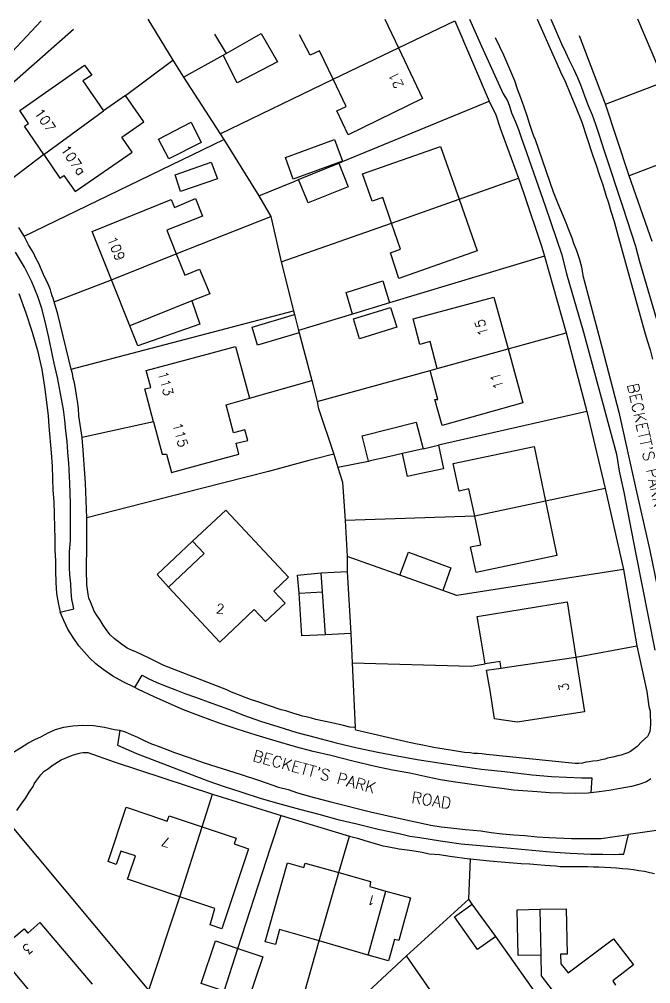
# Model space of a CAD drawing. Extents: x 427500 to 429848, y 434500 to 436505.
# Drawn here: x 427552.3 to 427630.3, y 436380.9 to 436500 of the extents above; entities that cross this region are included whole.
import ezdxf

# ---------------------------------------------------------------- set-up
doc = ezdxf.new("R2010")
doc.units = 0
doc.layers.add('LPTIP_Ex_Base', color=8, linetype='Continuous')
doc.styles.add('MtXpl_Romans', font='romans__.ttf')

msp = doc.modelspace()

# ---------------------------------------------------------------- linework, layer by layer
at = {"layer": 'LPTIP_Ex_Base', "color": 251, "true_color": 0x636466}
for p, q in [((427555.05, 436499.8), (427548, 436492.3)), ((427568.2, 436500), (427571.3, 436494.96)), ((427597.45, 436500), (427599.13, 436496.46)), ((427599.13, 436496.46), (427606.1, 436499.8)), ((427606.1, 436499.8), (427610.35, 436489.9)), ((427607.9, 436500), (427609.4, 436496.7)), ((427616.25, 436500), (427618.35, 436495.3)), ((427617.95, 436500), (427619.25, 436496.95)), ((427631.15, 436494.2), (427628.7, 436500)), ((427544.05, 436485.6), (427559.02, 436498.78)), ((427576.45, 436498.15), (427577.89, 436495.78)), ((427577.89, 436495.78), (427582.18, 436498.26)), ((427582.18, 436498.26), (427584.2, 436494.75)), ((427588.25, 436495.55), (427586.95, 436498.1)), ((427611.1, 436497.75), (427611.6, 436496.65)), ((427624.7, 436489.5), (427621.5, 436497.95)), ((427589.4, 436496.1), (427588.25, 436495.55)), ((427591.09, 436492.59), (427589.4, 436496.1)), ((427591.09, 436492.59), (427599.13, 436496.46)), ((427599.13, 436496.46), (427602.1, 436490.2)), ((427609.4, 436496.7), (427612.05, 436490.8)), ((427611.6, 436496.65), (427612.1, 436495.6)), ((427619.25, 436496.95), (427619.75, 436495.95)), ((427624.7, 436489.5), (427643.75, 436496.8)), ((427565.46, 436490.59), (427571.3, 436494.96)), ((427571.3, 436494.96), (427572.6, 436492.85)), ((427572.6, 436492.85), (427577.5, 436495.55)), ((427577.5, 436495.55), (427577.89, 436495.78)), ((427579.25, 436492.15), (427577.5, 436495.55)), ((427612.1, 436495.6), (427613.45, 436492.45)), ((427618.35, 436495.3), (427618.75, 436494.45)), ((427619.75, 436495.95), (427620.2, 436494.95)), ((427620.2, 436494.95), (427620.75, 436493.9)), ((427552.4, 436488.75), (427560.4, 436494.35)), ((427560.4, 436494.35), (427561.3, 436493.1)), ((427584.2, 436494.75), (427579.25, 436492.15)), ((427618.75, 436494.45), (427619.15, 436493.5)), ((427620.75, 436493.9), (427621.25, 436492.8)), ((427561.3, 436493.1), (427560.2, 436492.4)), ((427572.6, 436492.85), (427577.15, 436485.85)), ((427577.15, 436485.85), (427591.09, 436492.59)), ((427592.7, 436489.25), (427591.09, 436492.59)), ((427619.15, 436493.5), (427619.75, 436492.25)), ((427621.25, 436492.8), (427621.7, 436491.7)), ((427560.2, 436492.4), (427562.74, 436488.71)), ((427613.45, 436492.45), (427613.8, 436491.4)), ((427613.8, 436491.4), (427614.2, 436490.35)), ((427619.75, 436492.25), (427620.3, 436490.9)), ((427621.7, 436491.7), (427622.1, 436490.55)), ((427565.46, 436490.59), (427562.74, 436488.71)), ((427567.71, 436487.34), (427565.46, 436490.59)), ((427602.1, 436490.2), (427592.95, 436485.75)), ((427612.05, 436490.8), (427612.35, 436490.35)), ((427612.35, 436490.35), (427612.65, 436489.85)), ((427614.2, 436490.35), (427614.6, 436489.2)), ((427620.3, 436490.9), (427621.05, 436489.15)), ((427622.1, 436490.55), (427622.55, 436489.35)), ((427591.55, 436488.7), (427592.7, 436489.25)), ((427592.24, 436482.43), (427610.35, 436489.9)), ((427610.35, 436489.9), (427611.15, 436488.2)), ((427612.65, 436489.85), (427612.9, 436489.15)), ((427612.9, 436489.15), (427613.1, 436488.45)), ((427614.6, 436489.2), (427615, 436488.1)), ((427621.05, 436489.15), (427621.75, 436487.4)), ((427622.55, 436489.35), (427623.05, 436488.2)), ((427627.6, 436480.65), (427624.7, 436489.5)), ((427553.5, 436487.15), (427552.4, 436488.75)), ((427555.36, 436483.32), (427562.74, 436488.71)), ((427592.95, 436485.75), (427591.55, 436488.7)), ((427611.15, 436488.2), (427611.7, 436486.55)), ((427613.1, 436488.45), (427613.55, 436487.4)), ((427615, 436488.1), (427615.3, 436487.05)), ((427623.05, 436488.2), (427623.45, 436487.05)), ((427553, 436486.8), (427553.5, 436487.15)), ((427555.36, 436483.32), (427553, 436486.8)), ((427564.99, 436485.46), (427567.71, 436487.34)), ((427569.55, 436485.2), (427573.55, 436487.3)), ((427573.55, 436487.3), (427574.8, 436484.8)), ((427613.55, 436487.4), (427613.95, 436486.4)), ((427615.3, 436487.05), (427615.65, 436486.05)), ((427621.75, 436487.4), (427622.45, 436485.3)), ((427623.45, 436487.05), (427623.85, 436485.95)), ((427565.55, 436484.65), (427564.99, 436485.46)), ((427577.15, 436485.85), (427577.58, 436485.15)), ((427611.7, 436486.55), (427613.95, 436480.4)), ((427613.95, 436486.4), (427614.35, 436485.3)), ((427615.65, 436486.05), (427615.8, 436485.6)), ((427615.8, 436485.6), (427616, 436485.15)), ((427623.85, 436485.95), (427624.2, 436484.8)), ((427552.95, 436473.2), (427577.58, 436485.15)), ((427566.27, 436483.61), (427565.55, 436484.65)), ((427570.8, 436482.75), (427569.55, 436485.2)), ((427574.8, 436484.8), (427570.8, 436482.75)), ((427577.58, 436485.15), (427581.9, 436478.2)), ((427585.2, 436482.95), (427591.26, 436485.14)), ((427591.26, 436485.14), (427592.23, 436482.46)), ((427594.7, 436480.9), (427604.35, 436484.3)), ((427604.35, 436484.3), (427606.62, 436477.79)), ((427614.35, 436485.3), (427614.7, 436484.25)), ((427614.7, 436484.25), (427617.25, 436476.95)), ((427616, 436485.15), (427618.25, 436478.7)), ((427622.45, 436485.3), (427623.1, 436483.25)), ((427624.2, 436484.8), (427624.55, 436483.75)), ((427555.36, 436483.32), (427549.4, 436478.75)), ((427555.36, 436483.32), (427557.35, 436480.4)), ((427559.25, 436478.75), (427566.27, 436483.61)), ((427623.1, 436483.25), (427623.55, 436482)), ((427624.55, 436483.75), (427626.85, 436476.8)), ((427634.59, 436483.36), (427627.6, 436480.65)), ((427571.6, 436480.8), (427576.05, 436482.35)), ((427576.05, 436482.35), (427576.8, 436480.3)), ((427586.16, 436480.27), (427585.2, 436482.95)), ((427592.23, 436482.46), (427586.16, 436480.27)), ((427586.82, 436480.2), (427591.8, 436482.25)), ((427591.8, 436482.25), (427592.24, 436482.43)), ((427591.8, 436482.25), (427592.95, 436479.3)), ((427623.55, 436482), (427623.95, 436480.7)), ((427557.35, 436480.4), (427557.85, 436480.7)), ((427557.85, 436480.7), (427559.25, 436478.75)), ((427572.25, 436478.75), (427571.6, 436480.8)), ((427595.9, 436477.55), (427594.7, 436480.9)), ((427623.95, 436480.7), (427624.35, 436479.55)), ((427630.45, 436472.55), (427627.6, 436480.65)), ((427576.8, 436480.3), (427572.25, 436478.75)), ((427581.9, 436478.2), (427586.27, 436479.98)), ((427586.27, 436479.98), (427586.82, 436480.2)), ((427588, 436477.35), (427586.82, 436480.2)), ((427606.62, 436477.79), (427613.95, 436480.4)), ((427613.95, 436480.4), (427614.6, 436478.5)), ((427624.35, 436479.55), (427624.75, 436478.3)), ((427592.95, 436479.3), (427588, 436477.35)), ((427614.6, 436478.5), (427616.85, 436471.85)), ((427618.25, 436478.7), (427618.8, 436477.25)), ((427624.75, 436478.3), (427625.05, 436477.35)), ((427561.35, 436473.8), (427571.1, 436477.75)), ((427571.1, 436477.75), (427571.5, 436476.75)), ((427571.5, 436476.75), (427574.1, 436477.85)), ((427574.1, 436477.85), (427574.95, 436475.7)), ((427581.9, 436478.2), (427583.4, 436475.65)), ((427597.2, 436478), (427595.9, 436477.55)), ((427598.29, 436474.83), (427597.2, 436478)), ((427598.29, 436474.83), (427606.62, 436477.79)), ((427606.62, 436477.79), (427608.85, 436471.4)), ((427618.8, 436477.25), (427619.8, 436474.9)), ((427625.05, 436477.35), (427625.35, 436476.3)), ((427617.25, 436476.95), (427619.3, 436470.9)), ((427625.35, 436476.3), (427625.75, 436475.05)), ((427626.85, 436476.8), (427628.4, 436472)), ((427574.95, 436475.7), (427570.55, 436473.95)), ((427571.73, 436471.04), (427583.4, 436475.65)), ((427583.4, 436475.65), (427584.65, 436470.05)), ((427584.65, 436470.05), (427598.29, 436474.83)), ((427599.4, 436471.6), (427598.29, 436474.83)), ((427619.8, 436474.9), (427620.05, 436474.25)), ((427625.75, 436475.05), (427626.1, 436473.8)), ((427552.95, 436473.2), (427552.3, 436474.3)), ((427563.73, 436467.84), (427561.35, 436473.8)), ((427570.55, 436473.95), (427571.73, 436471.04)), ((427620.05, 436474.25), (427620.3, 436473.65)), ((427620.3, 436473.65), (427620.55, 436473)), ((427626.1, 436473.8), (427629.5, 436461.45)), ((427553.5, 436472.15), (427552.95, 436473.2)), ((427620.55, 436473), (427620.75, 436472.35)), ((427620.75, 436472.35), (427621.1, 436471.45)), ((427553, 436469.4), (427551.9, 436471.25)), ((427554.1, 436471.15), (427553.5, 436472.15)), ((427554.4, 436470.5), (427554.1, 436471.15)), ((427598.15, 436471.15), (427599.4, 436471.6)), ((427599.2, 436468), (427598.15, 436471.15)), ((427608.85, 436471.4), (427599.2, 436468)), ((427616.85, 436471.85), (427617.15, 436470.75)), ((427621.1, 436471.45), (427621.45, 436470.45)), ((427628.4, 436472), (427628.9, 436470.1)), ((427554.75, 436469.85), (427554.4, 436470.5)), ((427563.73, 436467.84), (427571.73, 436471.04)), ((427571.73, 436471.04), (427572.8, 436468.4)), ((427584.65, 436470.05), (427586.18, 436464.01)), ((427617.15, 436470.75), (427598.05, 436464.98)), ((427617.15, 436470.75), (427619.85, 436461.3)), ((427619.3, 436470.9), (427619.9, 436468.55)), ((427621.45, 436470.45), (427621.75, 436469.45)), ((427628.9, 436470.1), (427630.95, 436463.1)), ((427553.9, 436467.6), (427553, 436469.4)), ((427555.1, 436469.05), (427554.75, 436469.85)), ((427555.45, 436468.2), (427555.1, 436469.05)), ((427572.8, 436468.4), (427574.6, 436469.15)), ((427574.6, 436469.15), (427575.85, 436466.1)), ((427621.75, 436469.45), (427621.9, 436468.35)), ((427554.65, 436465.75), (427553.9, 436467.6)), ((427555.8, 436467.6), (427555.45, 436468.2)), ((427556.05, 436467), (427555.8, 436467.6)), ((427556.65, 436465.1), (427563.73, 436467.84)), ((427566, 436462.15), (427563.73, 436467.84)), ((427592.7, 436466.25), (427597.2, 436467.7)), ((427597.2, 436467.7), (427598.05, 436464.98)), ((427619.9, 436468.55), (427622, 436461.35)), ((427621.9, 436468.35), (427624.05, 436460.35)), ((427556.2, 436466.6), (427556.05, 436467)), ((427556.3, 436466.25), (427556.2, 436466.6)), ((427552.3, 436466.15), (427553.15, 436463.75)), ((427555.15, 436464.3), (427554.65, 436465.75)), ((427556.4, 436465.85), (427556.3, 436466.25)), ((427556.55, 436465.55), (427556.4, 436465.85)), ((427556.65, 436465.1), (427556.55, 436465.55)), ((427573.65, 436465.22), (427566, 436462.15)), ((427575.85, 436466.1), (427573.65, 436465.22)), ((427573.65, 436465.22), (427574.65, 436462.36)), ((427593.47, 436463.57), (427592.7, 436466.25)), ((427600.95, 436463), (427610.9, 436465.7)), ((427610.9, 436465.7), (427612.67, 436459.32)), ((427555.5, 436462.85), (427555.15, 436464.3)), ((427557.1, 436463.6), (427556.65, 436465.1)), ((427558.75, 436456.8), (427586.18, 436464.01)), ((427586.18, 436464.01), (427586.3, 436463.53)), ((427598.05, 436464.98), (427593.47, 436463.57)), ((427593.6, 436463), (427598.15, 436464.4)), ((427598.15, 436464.4), (427598.95, 436462)), ((427553.15, 436463.75), (427553.95, 436461.35)), ((427556, 436460.7), (427555.5, 436462.85)), ((427558.75, 436456.8), (427557.1, 436463.6)), ((427581.1, 436462), (427586.3, 436463.53)), ((427586.3, 436463.53), (427586.82, 436461.58)), ((427593.47, 436463.57), (427586.82, 436461.58)), ((427594.35, 436460.55), (427593.6, 436463)), ((427601.8, 436459.85), (427600.95, 436463)), ((427566.98, 436459.69), (427566, 436462.15)), ((427574.65, 436462.36), (427566.98, 436459.69)), ((427581.75, 436459.75), (427581.1, 436462)), ((427586.82, 436461.58), (427586.9, 436461.28)), ((427598.95, 436462), (427594.35, 436460.55)), ((427553.95, 436461.35), (427554.6, 436459.1)), ((427556.45, 436458.5), (427556, 436460.7)), ((427586.9, 436461.28), (427581.75, 436459.75)), ((427586.9, 436461.28), (427588.45, 436455.4)), ((427612.67, 436459.32), (427619.85, 436461.3)), ((427619.85, 436461.3), (427622.4, 436451.55)), ((427622, 436461.35), (427626.05, 436446.3)), ((427629.5, 436461.45), (427629.85, 436460.35)), ((427576.15, 436458.8), (427579.05, 436459.58)), ((427579.05, 436459.58), (427580.76, 436453.2)), ((427603.05, 436460.2), (427601.8, 436459.85)), ((427603.94, 436456.86), (427603.05, 436460.2)), ((427603.94, 436456.86), (427612.67, 436459.32)), ((427612.67, 436459.32), (427614.5, 436452.65)), ((427624.05, 436460.35), (427626.35, 436451.5)), ((427629.85, 436460.35), (427630.2, 436459.2)), ((427630.2, 436459.2), (427630.5, 436458.05)), ((427554.6, 436459.1), (427555.15, 436456.75)), ((427556.75, 436457.15), (427556.45, 436458.5)), ((427568, 436456.65), (427576.15, 436458.8)), ((427557.05, 436455.75), (427556.75, 436457.15)), ((427558.9, 436456.25), (427558.75, 436456.8)), ((427603.07, 436456.62), (427603.94, 436456.86)), ((427555.15, 436456.75), (427555.45, 436454.6)), ((427557.55, 436453.15), (427557.05, 436455.75)), ((427559, 436455.7), (427558.9, 436456.25)), ((427559.15, 436455.1), (427559, 436455.7)), ((427568.6, 436454.55), (427568, 436456.65)), ((427589.1, 436452.8), (427603.07, 436456.62)), ((427604, 436453.05), (427603.07, 436456.62)), ((427555.45, 436454.6), (427555.75, 436452.4)), ((427559.3, 436454.4), (427559.15, 436455.1)), ((427567.85, 436454.35), (427568.6, 436454.55)), ((427580.76, 436453.2), (427588.45, 436455.4)), ((427588.45, 436455.4), (427589.1, 436452.8)), ((427559.4, 436453.6), (427559.3, 436454.4)), ((427559.55, 436452.85), (427559.4, 436453.6)), ((427568.93, 436450.3), (427567.85, 436454.35)), ((427555.75, 436452.4), (427555.9, 436451.05)), ((427557.8, 436451.8), (427557.55, 436453.15)), ((427559.65, 436451.95), (427559.55, 436452.85)), ((427577.87, 436452.38), (427580.76, 436453.2)), ((427578.8, 436448.95), (427577.87, 436452.38)), ((427589.1, 436452.8), (427589.25, 436452.05)), ((427589.25, 436452.05), (427591.15, 436446.3)), ((427604.55, 436449.85), (427603.65, 436453.05)), ((427603.65, 436453.05), (427604, 436453.05)), ((427614.5, 436452.65), (427604.55, 436449.85)), ((427555.9, 436451.05), (427556, 436449.75)), ((427557.95, 436450.5), (427557.8, 436451.8)), ((427559.7, 436451.05), (427559.65, 436451.95)), ((427560.1, 436448.35), (427559.7, 436451.05)), ((427622.4, 436451.55), (427604.1, 436447.4)), ((427622.4, 436451.55), (427624.65, 436442.05)), ((427626.35, 436451.5), (427628.45, 436442)), ((427556, 436449.75), (427556.3, 436446.45)), ((427558.1, 436449.15), (427557.95, 436450.5)), ((427568.93, 436450.3), (427560.1, 436448.35)), ((427568.93, 436450.3), (427570, 436446.3)), ((427594.68, 436448.58), (427601.35, 436450.25)), ((427601.35, 436450.25), (427602.2, 436446.97)), ((427558.25, 436447.85), (427558.1, 436449.15)), ((427580.2, 436449.3), (427578.8, 436448.95)), ((427580.55, 436448), (427580.2, 436449.3)), ((427595.44, 436445.43), (427594.68, 436448.58)), ((427558.35, 436446.55), (427558.25, 436447.85)), ((427560.25, 436446.8), (427560.1, 436448.35)), ((427579.1, 436447.65), (427580.55, 436448)), ((427579.45, 436446.3), (427579.1, 436447.65)), ((427602.2, 436446.97), (427604.1, 436447.4)), ((427604.1, 436447.4), (427604.72, 436444.5)), ((427556.3, 436446.45), (427556.4, 436444.8)), ((427558.45, 436445.2), (427558.35, 436446.55)), ((427560.5, 436442.7), (427560.25, 436446.8)), ((427570, 436446.3), (427570.5, 436446.3)), ((427570.5, 436446.3), (427571.15, 436444.05)), ((427574.14, 436444.86), (427579.45, 436446.3)), ((427591.15, 436446.3), (427588.59, 436445.65)), ((427591.15, 436446.3), (427591.67, 436444.66)), ((427599.64, 436446.4), (427597.93, 436445.99)), ((427602.2, 436446.97), (427599.64, 436446.4)), ((427599.64, 436446.39), (427599.64, 436446.4)), ((427600.24, 436443.55), (427599.64, 436446.39)), ((427605.9, 436445.15), (427615.9, 436447.25)), ((427615.9, 436447.25), (427617.31, 436440.49)), ((427626.05, 436446.3), (427626.4, 436444.2)), ((427558.6, 436442.7), (427558.45, 436445.2)), ((427588.08, 436445.52), (427583.12, 436444.18)), ((427588.59, 436445.65), (427588.08, 436445.52)), ((427595.44, 436445.41), (427591.67, 436444.66)), ((427595.67, 436445.46), (427595.44, 436445.41)), ((427595.44, 436445.41), (427595.44, 436445.43)), ((427597.93, 436445.99), (427595.67, 436445.46)), ((427606.65, 436441.75), (427605.9, 436445.15)), ((427556.4, 436444.8), (427556.45, 436443.25)), ((427571.15, 436444.05), (427574.14, 436444.86)), ((427583.12, 436444.18), (427574.83, 436442.06)), ((427591.67, 436444.66), (427592.25, 436442.85)), ((427601.15, 436443.74), (427600.24, 436443.55)), ((427604.72, 436444.5), (427601.15, 436443.74)), ((427626.4, 436444.2), (427626.95, 436441.6)), ((427556.45, 436443.25), (427556.5, 436441.85)), ((427558.65, 436440.2), (427558.6, 436442.7)), ((427560.7, 436438.45), (427560.5, 436442.7)), ((427592.25, 436442.85), (427592.55, 436438.1)), ((427556.5, 436441.85), (427556.6, 436440.45)), ((427574.83, 436442.06), (427560.7, 436438.45)), ((427607.85, 436442), (427606.65, 436441.75)), ((427608.56, 436438.64), (427607.85, 436442)), ((427624.65, 436442.05), (427617.31, 436440.49)), ((427624.65, 436442.05), (427626.9, 436432.05)), ((427626.95, 436441.6), (427628.4, 436434.15)), ((427628.45, 436442), (427630.15, 436434.4)), ((427556.6, 436440.45), (427556.65, 436438.85)), ((427558.65, 436435.65), (427558.65, 436440.2)), ((427617.31, 436440.49), (427608.56, 436438.64)), ((427617.31, 436440.49), (427618.7, 436433.8)), ((427577.85, 436439.4), (427573.73, 436435.57)), ((427585.57, 436431.12), (427577.85, 436439.4)), ((427556.65, 436438.85), (427556.7, 436437.3)), ((427560.7, 436435.1), (427560.7, 436438.45)), ((427608.56, 436438.64), (427592.55, 436438.1)), ((427592.55, 436438.1), (427592.8, 436433.65)), ((427609.3, 436435.1), (427608.56, 436438.64)), ((427556.7, 436437.3), (427556.75, 436435.9)), ((427556.75, 436435.9), (427556.75, 436434.45)), ((427558.55, 436434.25), (427558.65, 436435.65)), ((427569.35, 436431.45), (427573.73, 436435.57)), ((427575.15, 436434.05), (427573.73, 436435.57)), ((427556.75, 436434.45), (427556.8, 436433.15)), ((427558.55, 436432.3), (427558.55, 436434.25)), ((427560.65, 436432), (427560.7, 436435.1)), ((427599.32, 436431.37), (427600.4, 436434.2)), ((427600.4, 436434.2), (427605.6, 436432.25)), ((427608.05, 436434.85), (427609.3, 436435.1)), ((427608.75, 436431.7), (427608.05, 436434.85)), ((427630.15, 436434.4), (427631.1, 436429.8)), ((427556.8, 436433.15), (427556.8, 436431.9)), ((427570.77, 436429.88), (427575.15, 436434.05)), ((427599.32, 436431.37), (427592.8, 436433.65)), ((427592.8, 436433.65), (427592.83, 436431.83)), ((427618.7, 436433.8), (427608.75, 436431.7)), ((427628.4, 436434.15), (427630.8, 436422.1)), ((427556.8, 436431.9), (427556.85, 436430.45)), ((427558.6, 436431.4), (427558.55, 436432.3)), ((427560.7, 436430.15), (427560.65, 436432)), ((427589.6, 436431.65), (427592.83, 436431.83)), ((427592.83, 436431.83), (427593.25, 436424.15)), ((427605.6, 436432.25), (427604.63, 436429.47)), ((427626.9, 436432.05), (427620.28, 436431.02)), ((427626.9, 436432.05), (427628.55, 436422.65)), ((427558.7, 436430.3), (427558.6, 436431.4)), ((427570.77, 436429.88), (427569.35, 436431.45)), ((427583.75, 436429.4), (427585.57, 436431.12)), ((427586.7, 436431.35), (427589.6, 436431.65)), ((427586.9, 436429.15), (427586.7, 436431.35)), ((427589.77, 436429.3), (427589.6, 436431.65)), ((427604.63, 436429.47), (427599.32, 436431.37)), ((427620.28, 436431.02), (427606.35, 436428.85)), ((427556.85, 436430.45), (427556.95, 436429.1)), ((427558.75, 436429.35), (427558.7, 436430.3)), ((427560.75, 436429.6), (427560.7, 436430.15)), ((427560.85, 436429), (427560.75, 436429.6)), ((427570.77, 436429.88), (427577.1, 436423.1)), ((427585.15, 436427.9), (427583.75, 436429.4)), ((427606.35, 436428.85), (427604.63, 436429.47)), ((427556.95, 436429.1), (427557.15, 436427.95)), ((427558.85, 436428.35), (427558.75, 436429.35)), ((427558.95, 436427.8), (427558.85, 436428.35)), ((427560.95, 436428.5), (427560.85, 436429)), ((427561.15, 436428.05), (427560.95, 436428.5)), ((427586.9, 436429.15), (427589.77, 436429.3)), ((427587.2, 436423.85), (427586.9, 436429.15)), ((427590.15, 436424), (427589.77, 436429.3)), ((427557.15, 436427.95), (427557.4, 436426.8)), ((427557.4, 436426.8), (427559.1, 436427.2)), ((427559.1, 436427.2), (427558.95, 436427.8)), ((427561.4, 436427.45), (427561.15, 436428.05)), ((427561.6, 436426.9), (427561.4, 436427.45)), ((427577.1, 436423.1), (427581.35, 436427.1)), ((427581.35, 436427.1), (427582.75, 436425.65)), ((427582.75, 436425.65), (427585.15, 436427.9)), ((427608.85, 436426.25), (427619.95, 436428.05)), ((427619.95, 436428.05), (427621.03, 436421.24)), ((427557.85, 436425.75), (427557.4, 436426.8)), ((427561.95, 436426.35), (427561.6, 436426.9)), ((427562.3, 436425.9), (427561.95, 436426.35)), ((427562.7, 436425.2), (427562.3, 436425.9)), ((427609.39, 436423.11), (427608.85, 436426.25)), ((427558.35, 436424.7), (427557.85, 436425.75)), ((427559, 436423.65), (427558.35, 436424.7)), ((427563.2, 436424.5), (427562.7, 436425.2)), ((427559.7, 436422.65), (427559, 436423.65)), ((427563.55, 436424), (427563.2, 436424.5)), ((427564.05, 436423.55), (427563.55, 436424)), ((427564.95, 436422.85), (427564.05, 436423.55)), ((427590.15, 436424), (427587.2, 436423.85)), ((427593.25, 436424.15), (427590.15, 436424)), ((427593.25, 436424.15), (427593.42, 436420.55)), ((427561, 436421.15), (427559.7, 436422.65)), ((427565.65, 436422.35), (427564.95, 436422.85)), ((427566.2, 436422.1), (427565.65, 436422.35)), ((427609.85, 436420.4), (427609.39, 436423.11)), ((427621.03, 436421.24), (427628.55, 436422.65)), ((427628.55, 436422.65), (427628.85, 436421.3)), ((427561.8, 436420.4), (427561, 436421.15)), ((427566.75, 436421.9), (427566.2, 436422.1)), ((427568.3, 436421.15), (427566.75, 436421.9)), ((427570.2, 436420.2), (427568.3, 436421.15)), ((427612.56, 436420), (427621.03, 436421.24)), ((427621.03, 436421.24), (427622.1, 436414.5)), ((427628.85, 436421.3), (427629.8, 436417)), ((427562.7, 436419.7), (427561.8, 436420.4)), ((427577.95, 436417.2), (427570.2, 436420.2)), ((427593.42, 436420.55), (427608.12, 436420.13)), ((427593.42, 436420.55), (427593.8, 436412.55)), ((427608.12, 436420.13), (427609.85, 436420.4)), ((427611.69, 436420.71), (427609.85, 436420.4)), ((427609.99, 436419.62), (427611.81, 436419.89)), ((427611.79, 436420.02), (427611.69, 436420.71)), ((427611.81, 436419.89), (427611.79, 436420.02)), ((427611.81, 436419.89), (427612.56, 436420)), ((427563.9, 436418.9), (427562.7, 436419.7)), ((427565.15, 436418.2), (427563.9, 436418.9)), ((427566.61, 436417.47), (427567.5, 436419)), ((427567.5, 436419), (427568.35, 436418.55)), ((427610.45, 436417.1), (427609.99, 436419.62)), ((427566.61, 436417.47), (427565.15, 436418.2)), ((427568.35, 436418.55), (427569.25, 436418.15)), ((427569.25, 436418.15), (427570.35, 436417.7)), ((427570.35, 436417.7), (427571.55, 436417.25)), ((427567.05, 436417.25), (427566.61, 436417.47)), ((427569, 436416.35), (427567.05, 436417.25)), ((427572.6, 436414.75), (427569, 436416.35)), ((427571.55, 436417.25), (427572.8, 436416.75)), ((427572.8, 436416.75), (427574.1, 436416.3)), ((427574.1, 436416.3), (427576.1, 436415.55)), ((427578.55, 436416.9), (427577.95, 436417.2)), ((427579.2, 436416.65), (427578.55, 436416.9)), ((427579.8, 436416.4), (427579.2, 436416.65)), ((427580.35, 436416.2), (427579.8, 436416.4)), ((427611, 436413.6), (427610.45, 436417.1)), ((427629.8, 436417), (427630.05, 436415.15)), ((427576.1, 436415.55), (427578.15, 436414.8)), ((427581, 436415.95), (427580.35, 436416.2)), ((427581.65, 436415.75), (427581, 436415.95)), ((427584.65, 436414.75), (427581.65, 436415.75)), ((427630.05, 436415.15), (427630.2, 436414.55)), ((427574.8, 436413.9), (427572.6, 436414.75)), ((427578.15, 436414.8), (427580.15, 436414.05)), ((427580.15, 436414.05), (427582.1, 436413.35)), ((427585.25, 436414.6), (427584.65, 436414.75)), ((427585.85, 436414.4), (427585.25, 436414.6)), ((427586.35, 436414.25), (427585.85, 436414.4)), ((427586.8, 436414.1), (427586.35, 436414.25)), ((427587.3, 436413.95), (427586.8, 436414.1)), ((427587.75, 436413.85), (427587.3, 436413.95)), ((427622.1, 436414.5), (427613.8, 436413.2)), ((427630.2, 436414.55), (427630.2, 436413.9)), ((427557.85, 436412.6), (427558.95, 436412.75)), ((427558.95, 436412.75), (427560.2, 436412.85)), ((427560.2, 436412.85), (427561.5, 436412.8)), ((427561.5, 436412.8), (427562.85, 436412.6)), ((427577, 436413.1), (427574.8, 436413.9)), ((427579.25, 436412.35), (427577, 436413.1)), ((427582.1, 436413.35), (427584.4, 436412.65)), ((427588.4, 436413.7), (427587.75, 436413.85)), ((427588.95, 436413.55), (427588.4, 436413.7)), ((427590.93, 436413.11), (427588.95, 436413.55)), ((427592.35, 436412.8), (427590.93, 436413.11)), ((427593.15, 436412.6), (427592.35, 436412.8)), ((427613.8, 436413.2), (427611, 436413.6)), ((427630.2, 436413.9), (427630.25, 436413.4)), ((427630.25, 436412.9), (427630.2, 436412.5)), ((427630.25, 436413.4), (427630.25, 436412.9)), ((427555.1, 436411.45), (427555.9, 436411.9)), ((427555.9, 436411.9), (427556.8, 436412.3)), ((427556.8, 436412.3), (427557.85, 436412.6)), ((427562.85, 436412.6), (427564.1, 436412.3)), ((427564.1, 436412.3), (427564.75, 436412.2)), ((427564.75, 436412.2), (427564.45, 436410.35)), ((427564.75, 436412.2), (427565.4, 436412)), ((427565.4, 436412), (427566.15, 436411.7)), ((427566.15, 436411.7), (427566.95, 436411.35)), ((427581.6, 436411.6), (427579.25, 436412.35)), ((427584.05, 436410.85), (427581.6, 436411.6)), ((427584.4, 436412.65), (427586.6, 436411.95)), ((427586.6, 436411.95), (427589, 436411.3)), ((427593.8, 436412.55), (427593.15, 436412.6)), ((427593.9, 436412.2), (427593.8, 436412.55)), ((427599.4, 436410.95), (427593.9, 436412.2)), ((427630.05, 436411.75), (427629.9, 436411.45)), ((427630.15, 436412.05), (427630.05, 436411.75)), ((427630.2, 436412.5), (427630.15, 436412.05)), ((427552.5, 436410.05), (427553.4, 436410.6)), ((427553.4, 436410.6), (427554.25, 436411.05)), ((427554.25, 436411.05), (427555.1, 436411.45)), ((427564.45, 436410.35), (427566.8, 436409.35)), ((427566.95, 436411.35), (427567.75, 436410.95)), ((427567.75, 436410.95), (427568.65, 436410.55)), ((427568.65, 436410.55), (427569.05, 436410.4)), ((427569.05, 436410.4), (427569.5, 436410.25)), ((427586.45, 436410.15), (427584.05, 436410.85)), ((427589, 436411.3), (427591.45, 436410.65)), ((427591.45, 436410.65), (427594.05, 436410.05)), ((427600.45, 436410.7), (427599.4, 436410.95)), ((427601.45, 436410.5), (427600.45, 436410.7)), ((427602.15, 436410.35), (427601.45, 436410.5)), ((427602.9, 436410.2), (427602.15, 436410.35)), ((427629.2, 436410.8), (427628.6, 436410.2)), ((427629.9, 436411.45), (427629.2, 436410.8)), ((427551.55, 436409.45), (427552.5, 436410.05)), ((427558.9, 436409.15), (427559.6, 436409.35)), ((427559.6, 436409.35), (427559.95, 436409.4)), ((427559.95, 436409.4), (427560.25, 436409.45)), ((427560.25, 436409.45), (427560.8, 436409.45)), ((427560.8, 436409.45), (427564.05, 436408.3)), ((427566.8, 436409.35), (427575.6, 436405.95)), ((427569.5, 436410.25), (427570.55, 436409.85)), ((427570.55, 436409.85), (427571.5, 436409.45)), ((427571.5, 436409.45), (427573.3, 436408.85)), ((427588.6, 436409.6), (427586.45, 436410.15)), ((427590.8, 436409.1), (427588.6, 436409.6)), ((427594.05, 436410.05), (427596.6, 436409.5)), ((427596.6, 436409.5), (427599, 436409.05)), ((427603.7, 436410.05), (427602.9, 436410.2)), ((427604.55, 436409.9), (427603.7, 436410.05)), ((427606.55, 436409.6), (427604.55, 436409.9)), ((427607.3, 436409.45), (427606.55, 436409.6)), ((427608, 436409.4), (427607.3, 436409.45)), ((427608.45, 436409.35), (427608, 436409.4)), ((427608.9, 436409.35), (427608.45, 436409.35)), ((427609.45, 436409.3), (427608.9, 436409.35)), ((427610, 436409.2), (427609.45, 436409.3)), ((427620.55, 436408.15), (427610, 436409.2)), ((427627.1, 436409.3), (427626.65, 436409.15)), ((427627.45, 436409.4), (427627.1, 436409.3)), ((427627.8, 436409.6), (427627.45, 436409.4)), ((427628.6, 436410.2), (427627.8, 436409.6)), ((427556.4, 436407.85), (427557.5, 436408.55)), ((427557.5, 436408.55), (427558.9, 436409.15)), ((427564.05, 436408.3), (427576.2, 436404.3)), ((427573.3, 436408.85), (427575.15, 436408.2)), ((427575.15, 436408.2), (427577.4, 436407.5)), ((427593.5, 436408.4), (427590.8, 436409.1)), ((427596.25, 436407.75), (427593.5, 436408.4)), ((427599, 436409.05), (427601.45, 436408.6)), ((427601.45, 436408.6), (427606.55, 436407.8)), ((427620.95, 436408.1), (427620.55, 436408.15)), ((427621.4, 436408.1), (427620.95, 436408.1)), ((427621.85, 436408.15), (427621.4, 436408.1)), ((427622.25, 436408.25), (427621.85, 436408.15)), ((427622.7, 436408.3), (427622.25, 436408.25)), ((427623.15, 436408.4), (427622.7, 436408.3)), ((427623.7, 436408.45), (427623.15, 436408.4)), ((427624.2, 436408.55), (427623.7, 436408.45)), ((427624.6, 436408.65), (427624.2, 436408.55)), ((427624.95, 436408.75), (427624.6, 436408.65)), ((427625.6, 436408.9), (427624.95, 436408.75)), ((427626.2, 436409.05), (427625.6, 436408.9)), ((427626.65, 436409.15), (427626.2, 436409.05)), ((427555, 436406.7), (427555.4, 436407.15)), ((427555.4, 436407.15), (427555.95, 436407.5)), ((427555.95, 436407.5), (427556.4, 436407.85)), ((427577.4, 436407.5), (427579.6, 436406.8)), ((427579.6, 436406.8), (427582, 436406)), ((427598.4, 436407.3), (427596.25, 436407.75)), ((427600.55, 436406.9), (427598.4, 436407.3)), ((427602.75, 436406.4), (427600.55, 436406.9)), ((427606.55, 436407.8), (427609.4, 436407.4)), ((427609.4, 436407.4), (427612.25, 436407.1)), ((427612.25, 436407.1), (427615.65, 436406.7)), ((427554.05, 436405.25), (427554.2, 436405.6)), ((427554.2, 436405.6), (427554.4, 436405.9)), ((427554.4, 436405.9), (427555, 436406.7)), ((427575.6, 436405.95), (427577.65, 436405.25)), ((427582, 436406), (427584.35, 436405.2)), ((427604.35, 436406.1), (427602.75, 436406.4)), ((427605.9, 436405.85), (427604.35, 436406.1)), ((427608.2, 436405.5), (427605.9, 436405.85)), ((427615.65, 436406.7), (427618.05, 436406.5)), ((427618.05, 436406.5), (427621.75, 436406.35)), ((427621.75, 436406.35), (427623, 436406.35)), ((427623, 436406.35), (427622.9, 436404.49)), ((427629.75, 436405.85), (427628.8, 436405.5)), ((427630.3, 436406.2), (427629.75, 436405.85)), ((427553.15, 436403.85), (427553.55, 436404.55)), ((427553.55, 436404.55), (427554.05, 436405.25)), ((427577.65, 436405.25), (427579.7, 436404.6)), ((427579.7, 436404.6), (427582.2, 436403.8)), ((427584.35, 436405.2), (427585.55, 436404.9)), ((427585.55, 436404.9), (427586.7, 436404.5)), ((427586.7, 436404.5), (427588.75, 436403.9)), ((427610.55, 436405.2), (427608.2, 436405.5)), ((427611.9, 436405), (427610.55, 436405.2)), ((427613.35, 436404.8), (427611.9, 436405)), ((427616.25, 436404.6), (427613.35, 436404.8)), ((427617.8, 436404.5), (427616.25, 436404.6)), ((427621, 436404.4), (427617.8, 436404.5)), ((427622.55, 436404.45), (427621, 436404.4)), ((427622.9, 436404.49), (427622.55, 436404.45)), ((427623.9, 436404.6), (427622.9, 436404.49)), ((427625.15, 436404.75), (427623.9, 436404.6)), ((427626.5, 436405), (427625.15, 436404.75)), ((427627.9, 436405.25), (427626.5, 436405)), ((427628.8, 436405.5), (427627.9, 436405.25)), ((427552.6, 436403.1), (427553.15, 436403.85)), ((427574.92, 436400.29), (427576.2, 436404.3)), ((427576.2, 436404.3), (427584.65, 436401.7)), ((427582.2, 436403.8), (427584.65, 436403.1)), ((427588.75, 436403.9), (427590.8, 436403.35)), ((427590.8, 436403.35), (427595.7, 436402.15)), ((427552.05, 436402.3), (427552.6, 436403.1)), ((427563.3, 436396), (427565.55, 436402.7)), ((427565.55, 436402.7), (427568.44, 436401.73)), ((427584.65, 436403.1), (427586.95, 436402.45)), ((427586.95, 436402.45), (427589.3, 436401.85)), ((427595.7, 436402.15), (427597.35, 436401.75)), ((427568.44, 436401.73), (427570.6, 436401)), ((427570.6, 436401), (427570.85, 436401.65)), ((427570.85, 436401.65), (427574.92, 436400.29)), ((427583.35, 436397.68), (427584.65, 436401.7)), ((427584.65, 436401.7), (427593.1, 436399.15)), ((427589.3, 436401.85), (427591.65, 436401.2)), ((427591.65, 436401.2), (427594, 436400.65)), ((427597.35, 436401.75), (427599, 436401.4)), ((427599, 436401.4), (427601.05, 436400.95)), ((427601.05, 436400.95), (427603.15, 436400.5)), ((427568.35, 436380.1), (427551.05, 436400.8)), ((427572.15, 436391.65), (427574.92, 436400.29)), ((427574.92, 436400.29), (427579.1, 436398.9)), ((427594, 436400.65), (427596.65, 436400)), ((427596.65, 436400), (427599.25, 436399.45)), ((427603.15, 436400.5), (427604.4, 436400.3)), ((427604.4, 436400.3), (427605.6, 436400.15)), ((427605.6, 436400.15), (427607.4, 436399.95)), ((427607.4, 436399.95), (427609.3, 436399.8)), ((427609.3, 436399.8), (427610.6, 436399.6)), ((427631.01, 436399.83), (427627.52, 436399.33)), ((427579.1, 436398.9), (427578.85, 436398.2)), ((427591.79, 436394.64), (427593.1, 436399.15)), ((427593.1, 436399.15), (427594.1, 436398.9)), ((427594.1, 436398.9), (427595, 436398.6)), ((427595, 436398.6), (427596.7, 436398.1)), ((427599.25, 436399.45), (427600.55, 436399.15)), ((427600.55, 436399.15), (427601.8, 436398.95)), ((427601.8, 436398.95), (427604.35, 436398.55)), ((427604.35, 436398.55), (427606.9, 436398.2)), ((427610.6, 436399.6), (427611.95, 436399.4)), ((427611.95, 436399.4), (427613.4, 436399.3)), ((427613.4, 436399.3), (427614.75, 436399.2)), ((427614.75, 436399.2), (427616.25, 436399.05)), ((427616.25, 436399.05), (427617.7, 436398.95)), ((427617.7, 436398.95), (427620.5, 436398.85)), ((427620.5, 436398.85), (427624.17, 436398.85)), ((427624.17, 436398.85), (427627.52, 436399.33)), ((427626.95, 436396.9), (427627.52, 436399.33)), ((427564.9, 436397.26), (427564.3, 436395.65)), ((427566.7, 436396.7), (427564.9, 436397.26)), ((427580.65, 436397.55), (427577.35, 436387.7)), ((427578.85, 436398.2), (427580.65, 436397.55)), ((427579.34, 436385.27), (427583.35, 436397.68)), ((427596.7, 436398.1), (427597.2, 436397.95)), ((427597.2, 436397.95), (427597.75, 436397.85)), ((427597.75, 436397.85), (427599.25, 436397.55)), ((427599.25, 436397.55), (427600.2, 436397.45)), ((427600.2, 436397.45), (427601.1, 436397.3)), ((427601.1, 436397.3), (427602.05, 436397.15)), ((427606.9, 436398.2), (427609.7, 436397.95)), ((427609.7, 436397.95), (427612.55, 436397.7)), ((427612.55, 436397.7), (427617.85, 436397.2)), ((427565.87, 436394.29), (427566.7, 436396.7)), ((427602.05, 436397.15), (427602.95, 436396.95)), ((427602.95, 436396.95), (427604.2, 436396.85)), ((427604.2, 436396.85), (427605.5, 436396.65)), ((427605.5, 436396.65), (427607.9, 436396.35)), ((427607.85, 436391.35), (427608.05, 436396.33)), ((427607.9, 436396.35), (427608.05, 436396.33)), ((427608.05, 436396.33), (427609.2, 436396.2)), ((427609.2, 436396.2), (427610.4, 436396.1)), ((427610.4, 436396.1), (427611.8, 436395.95)), ((427617.85, 436397.2), (427620.35, 436397.05)), ((427620.35, 436397.05), (427622.9, 436396.9)), ((427622.9, 436396.9), (427624.35, 436396.9)), ((427624.35, 436396.9), (427625.8, 436396.85)), ((427625.8, 436396.85), (427626.35, 436396.9)), ((427626.35, 436396.9), (427626.95, 436396.9)), ((427564.3, 436395.65), (427563.3, 436396)), ((427582.7, 436386.1), (427585.45, 436395.85)), ((427585.45, 436395.85), (427587.45, 436395.25)), ((427587.45, 436395.25), (427587.65, 436395.8)), ((427587.65, 436395.8), (427591.79, 436394.64)), ((427611.8, 436395.95), (427613.3, 436395.85)), ((427613.3, 436395.85), (427614.3, 436395.75)), ((427614.3, 436395.75), (427615.35, 436395.7)), ((427615.35, 436395.7), (427616.25, 436395.65)), ((427616.25, 436395.65), (427617.2, 436395.55)), ((427617.2, 436395.55), (427617.85, 436395.5)), ((427617.85, 436395.5), (427618.55, 436395.45)), ((427618.55, 436395.45), (427619.05, 436395.4)), ((427619.05, 436395.4), (427622.5, 436395.4)), ((427622.5, 436395.4), (427623.2, 436395.35)), ((427623.2, 436395.35), (427623.85, 436395.35)), ((427623.85, 436395.35), (427625.35, 436395.25)), ((427625.35, 436395.25), (427626.05, 436395.2)), ((427626.05, 436395.2), (427626.8, 436395.15)), ((427626.8, 436395.15), (427627.45, 436395.1)), ((427627.45, 436395.1), (427628.15, 436395)), ((427628.15, 436395), (427628.8, 436394.9)), ((427628.8, 436394.9), (427629.5, 436394.8)), ((427565.7, 436393.8), (427565.87, 436394.29)), ((427572.15, 436391.65), (427565.7, 436393.8)), ((427589.35, 436386.19), (427591.79, 436394.64)), ((427591.79, 436394.64), (427595.7, 436393.55)), ((427629.5, 436394.8), (427630.15, 436394.65)), ((427630.15, 436394.65), (427630.75, 436394.5)), ((427595.7, 436393.55), (427595.6, 436392.9)), ((427595.6, 436392.9), (427597.59, 436392.35)), ((427568.35, 436380.1), (427572.15, 436391.65)), ((427576.5, 436390.2), (427572.15, 436391.65)), ((427595.4, 436384.45), (427597.59, 436392.35)), ((427597.59, 436392.35), (427600.65, 436391.5)), ((427600.65, 436391.5), (427599.17, 436386.23)), ((427607.85, 436391.35), (427600.15, 436384.35)), ((427608.25, 436390.75), (427607.85, 436391.35)), ((427575.9, 436388.2), (427576.5, 436390.2)), ((427606.05, 436389.15), (427608.25, 436390.75)), ((427611.15, 436386.75), (427608.25, 436390.75)), ((427613.8, 436390.05), (427616.65, 436390.1)), ((427616.65, 436390.1), (427619.85, 436390.15)), ((427616.75, 436384.43), (427616.65, 436390.1)), ((427619.85, 436390.15), (427619.95, 436384.55)), ((427608.9, 436385.15), (427606.05, 436389.15)), ((427613.91, 436384.38), (427613.8, 436390.05)), ((427553.4, 436387.15), (427554.9, 436388.45)), ((427554.9, 436388.45), (427561.35, 436380.85)), ((427577.35, 436387.7), (427575.9, 436388.2)), ((427549.57, 436384.87), (427552.95, 436387.7)), ((427552.95, 436387.7), (427553.4, 436387.15)), ((427584.45, 436387.6), (427583.95, 436385.75)), ((427589.35, 436386.19), (427584.45, 436387.6)), ((427611.15, 436386.75), (427608.9, 436385.15)), ((427626.27, 436365.37), (427611.15, 436386.75)), ((427574.8, 436380.95), (427576.55, 436386.2)), ((427576.55, 436386.2), (427579.34, 436385.27)), ((427583.95, 436385.75), (427582.7, 436386.1)), ((427586.1, 436374.6), (427589.35, 436386.19)), ((427595.4, 436384.45), (427589.35, 436386.19)), ((427598.67, 436386.38), (427598.25, 436384.9)), ((427599.17, 436386.23), (427598.67, 436386.38)), ((427620.1, 436382.25), (427625.7, 436386.45)), ((427625.7, 436386.45), (427628.15, 436383.25)), ((427555.11, 436378.28), (427549.57, 436384.87)), ((427577.62, 436380.01), (427579.34, 436385.27)), ((427579.34, 436385.27), (427582.4, 436384.25)), ((427582.4, 436384.25), (427580.65, 436379)), ((427600.15, 436384.35), (427592.5, 436377.25)), ((427597.91, 436383.73), (427595.4, 436384.45)), ((427598.25, 436384.9), (427597.91, 436383.73)), ((427607.74, 436373.44), (427600.15, 436384.35)), ((427616.75, 436384.43), (427613.91, 436384.38)), ((427616.8, 436381.9), (427616.75, 436384.43)), ((427619.95, 436384.55), (427619.15, 436384.55)), ((427619.15, 436384.55), (427619.2, 436383.35)), ((427619.2, 436383.35), (427620.1, 436382.25)), ((427628.15, 436383.25), (427625.6, 436381.25)), ((427623.45, 436373.25), (427616.8, 436381.9)), ((427577.62, 436380.01), (427574.8, 436380.95)), ((427625.6, 436381.25), (427625.95, 436380.75))]:
    msp.add_line(p, q, dxfattribs=at)

# ---------------------------------------------------------------- texts
at = {"layer": 'LPTIP_Ex_Base', "color": 251, "true_color": 0x636466, "style": 'MtXpl_Romans'}
for s, height, rotation, p in [('21', 1.2, 116.1, (427599.82, 436491.82)), ('107', 1.2, 304.6, (427554.17, 436488.46)), ('107a', 1.2, 304.4, (427557.39, 436483.94)), ('109', 1.2, 292.5, (427563.16, 436472.89)), ('15', 1.2, 105.7, (427610.23, 436461.1)), ('113', 1.2, 285, (427569.44, 436456.36)), ('11', 1.2, 106.2, (427612.15, 436454.52)), ("BECKETT'S PARK DRIVE", 1.4, 282.5, (427627.36, 436454.88)), ('115', 1.2, 285.1, (427571.24, 436450.01)), ('2', 1.2, 352.9, (427576.59, 436426.68)), ('3', 1.2, 99.4, (427620.23, 436417.13)), ("BECKETT'S PARK", 1.4, 344.9, (427581.06, 436408.44)), ('ROAD', 1.4, 350.8, (427600.68, 436403.26)), ('7', 1.2, 164, (427571.11, 436398.83)), ('1', 1.2, 164.5, (427596.48, 436391.67)), ('3', 1.2, 220.9, (427553.39, 436386.02))]:
    msp.add_text(s, height=height, rotation=rotation, dxfattribs=at).set_placement(p)

doc.saveas('drawing.dxf')
